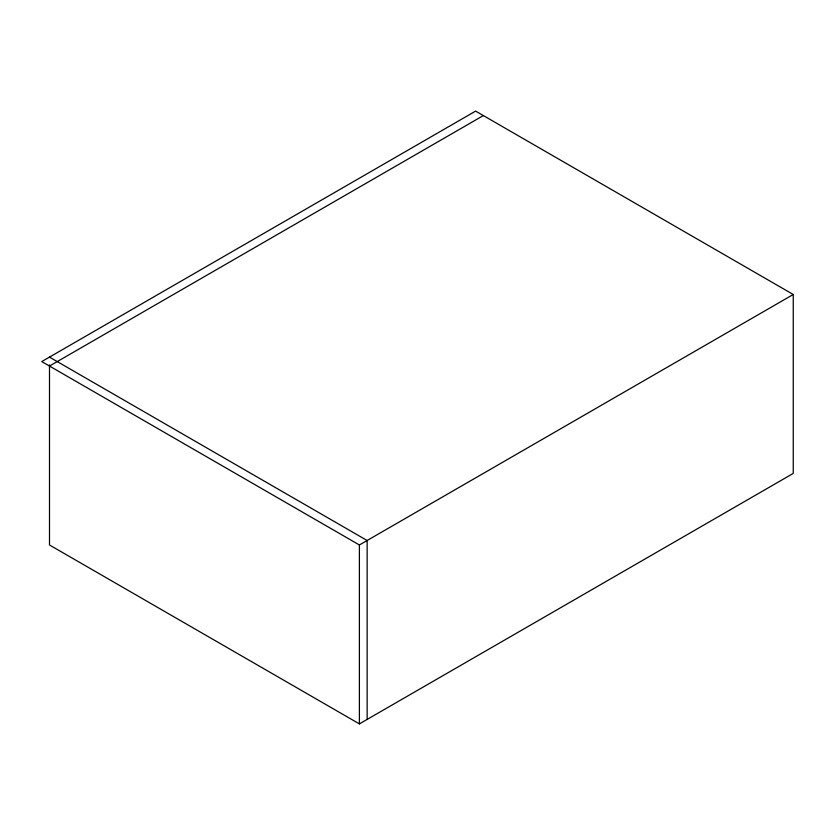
<?xml version="1.0" encoding="UTF-8"?>
<svg xmlns="http://www.w3.org/2000/svg" width="835" height="835" viewBox="0 0 835 835"><rect width="100%" height="100%" fill="white"/><g stroke="black" fill="none" stroke-linecap="round" stroke-linejoin="round"><path stroke-width="1.25" d="M49.495 366.064L483.35 115.574M793.25 294.494L475.606 111.107L41.75 361.586L359.394 544.973L793.25 294.494L793.25 473.414L359.394 723.893L49.495 544.984L49.495 364.895M49.495 357.119L367.139 540.506L367.139 719.426M359.394 544.973L359.394 723.893"/></g></svg>
